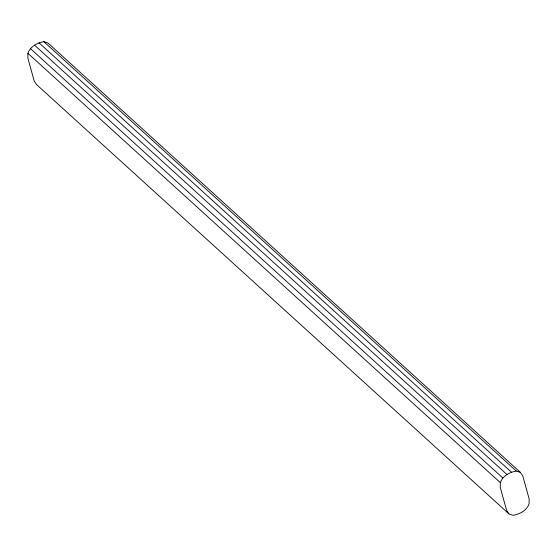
<?xml version="1.0" encoding="UTF-8"?>
<svg xmlns="http://www.w3.org/2000/svg" width="557" height="557" viewBox="0 0 557 557"><rect width="100%" height="100%" fill="white"/><g stroke="black" fill="none" stroke-linecap="round" stroke-linejoin="round"><path stroke-width="0.84" d="M27.899 53.291L27.85 58.074L34.214 81.03L36.581 84.587L508.994 513.951L513.143 515.329C519.82 514.181 526.811 510.477 529.101 503.709L529.15 498.926L522.786 475.97L520.419 472.413L48.006 43.049L43.857 41.671C37.18 42.819 30.189 46.523 27.899 53.291L500.318 482.654L500.27 487.445L506.633 510.393L508.994 513.951M500.318 482.654C502.609 475.894 509.599 472.183 516.276 471.041L520.419 472.413M43.857 41.671L516.276 471.041M39.046 42.847L511.465 472.211M34.541 45.145L506.961 474.508M30.35 48.556L502.769 477.92"/></g></svg>
